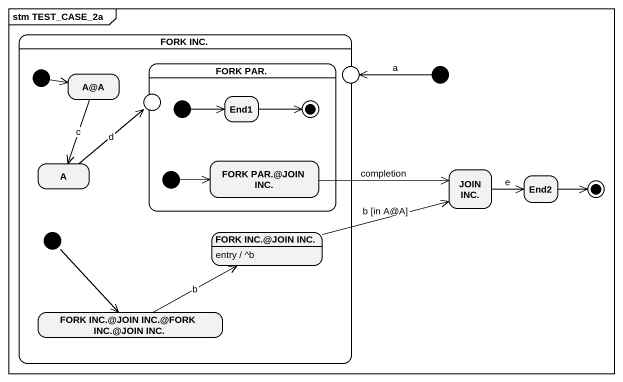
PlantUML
@startuml
mainframe stm TEST_CASE_2a
hide empty description
state "FORK INC." as FORK_INC {
  state initial1 <<start>>
  state "A@A" as A_A
  state "FORK PAR." as FORK_PAR {
    state initial3 <<start>>
    state End1
    state initial4 <<start>>
    state "FORK PAR.@JOIN INC." as FORK_PAR_JOIN_INC
    End1 -right-> [*]
  }
  state entry2 <<entryPoint>>
  state A
  state initial5 <<start>>
  state "FORK INC.@JOIN INC." as FORK_INC_JOIN_INC
  FORK_INC_JOIN_INC : entry / ^b
  state "FORK INC.@JOIN INC.@FORK INC.@JOIN INC." as FORK_INC_JOIN_INC_FORK_INC
}
state entry1 <<choice>>
state "JOIN INC." as JOIN_INC
state End2
[*] -left-> entry1 : a
initial1 -right-> A_A
A_A --> A : c
initial3 -right-> End1
A -up-> entry2 : d
initial4 -right-> FORK_PAR_JOIN_INC
FORK_PAR_JOIN_INC -right-> JOIN_INC : completion
JOIN_INC -right-> End2 : e
initial5 --> FORK_INC_JOIN_INC_FORK_INC
FORK_INC_JOIN_INC -right-> JOIN_INC : b [in A@A]
FORK_INC_JOIN_INC_FORK_INC -right-> FORK_INC_JOIN_INC : b
End2 -right-> [*]
@enduml
